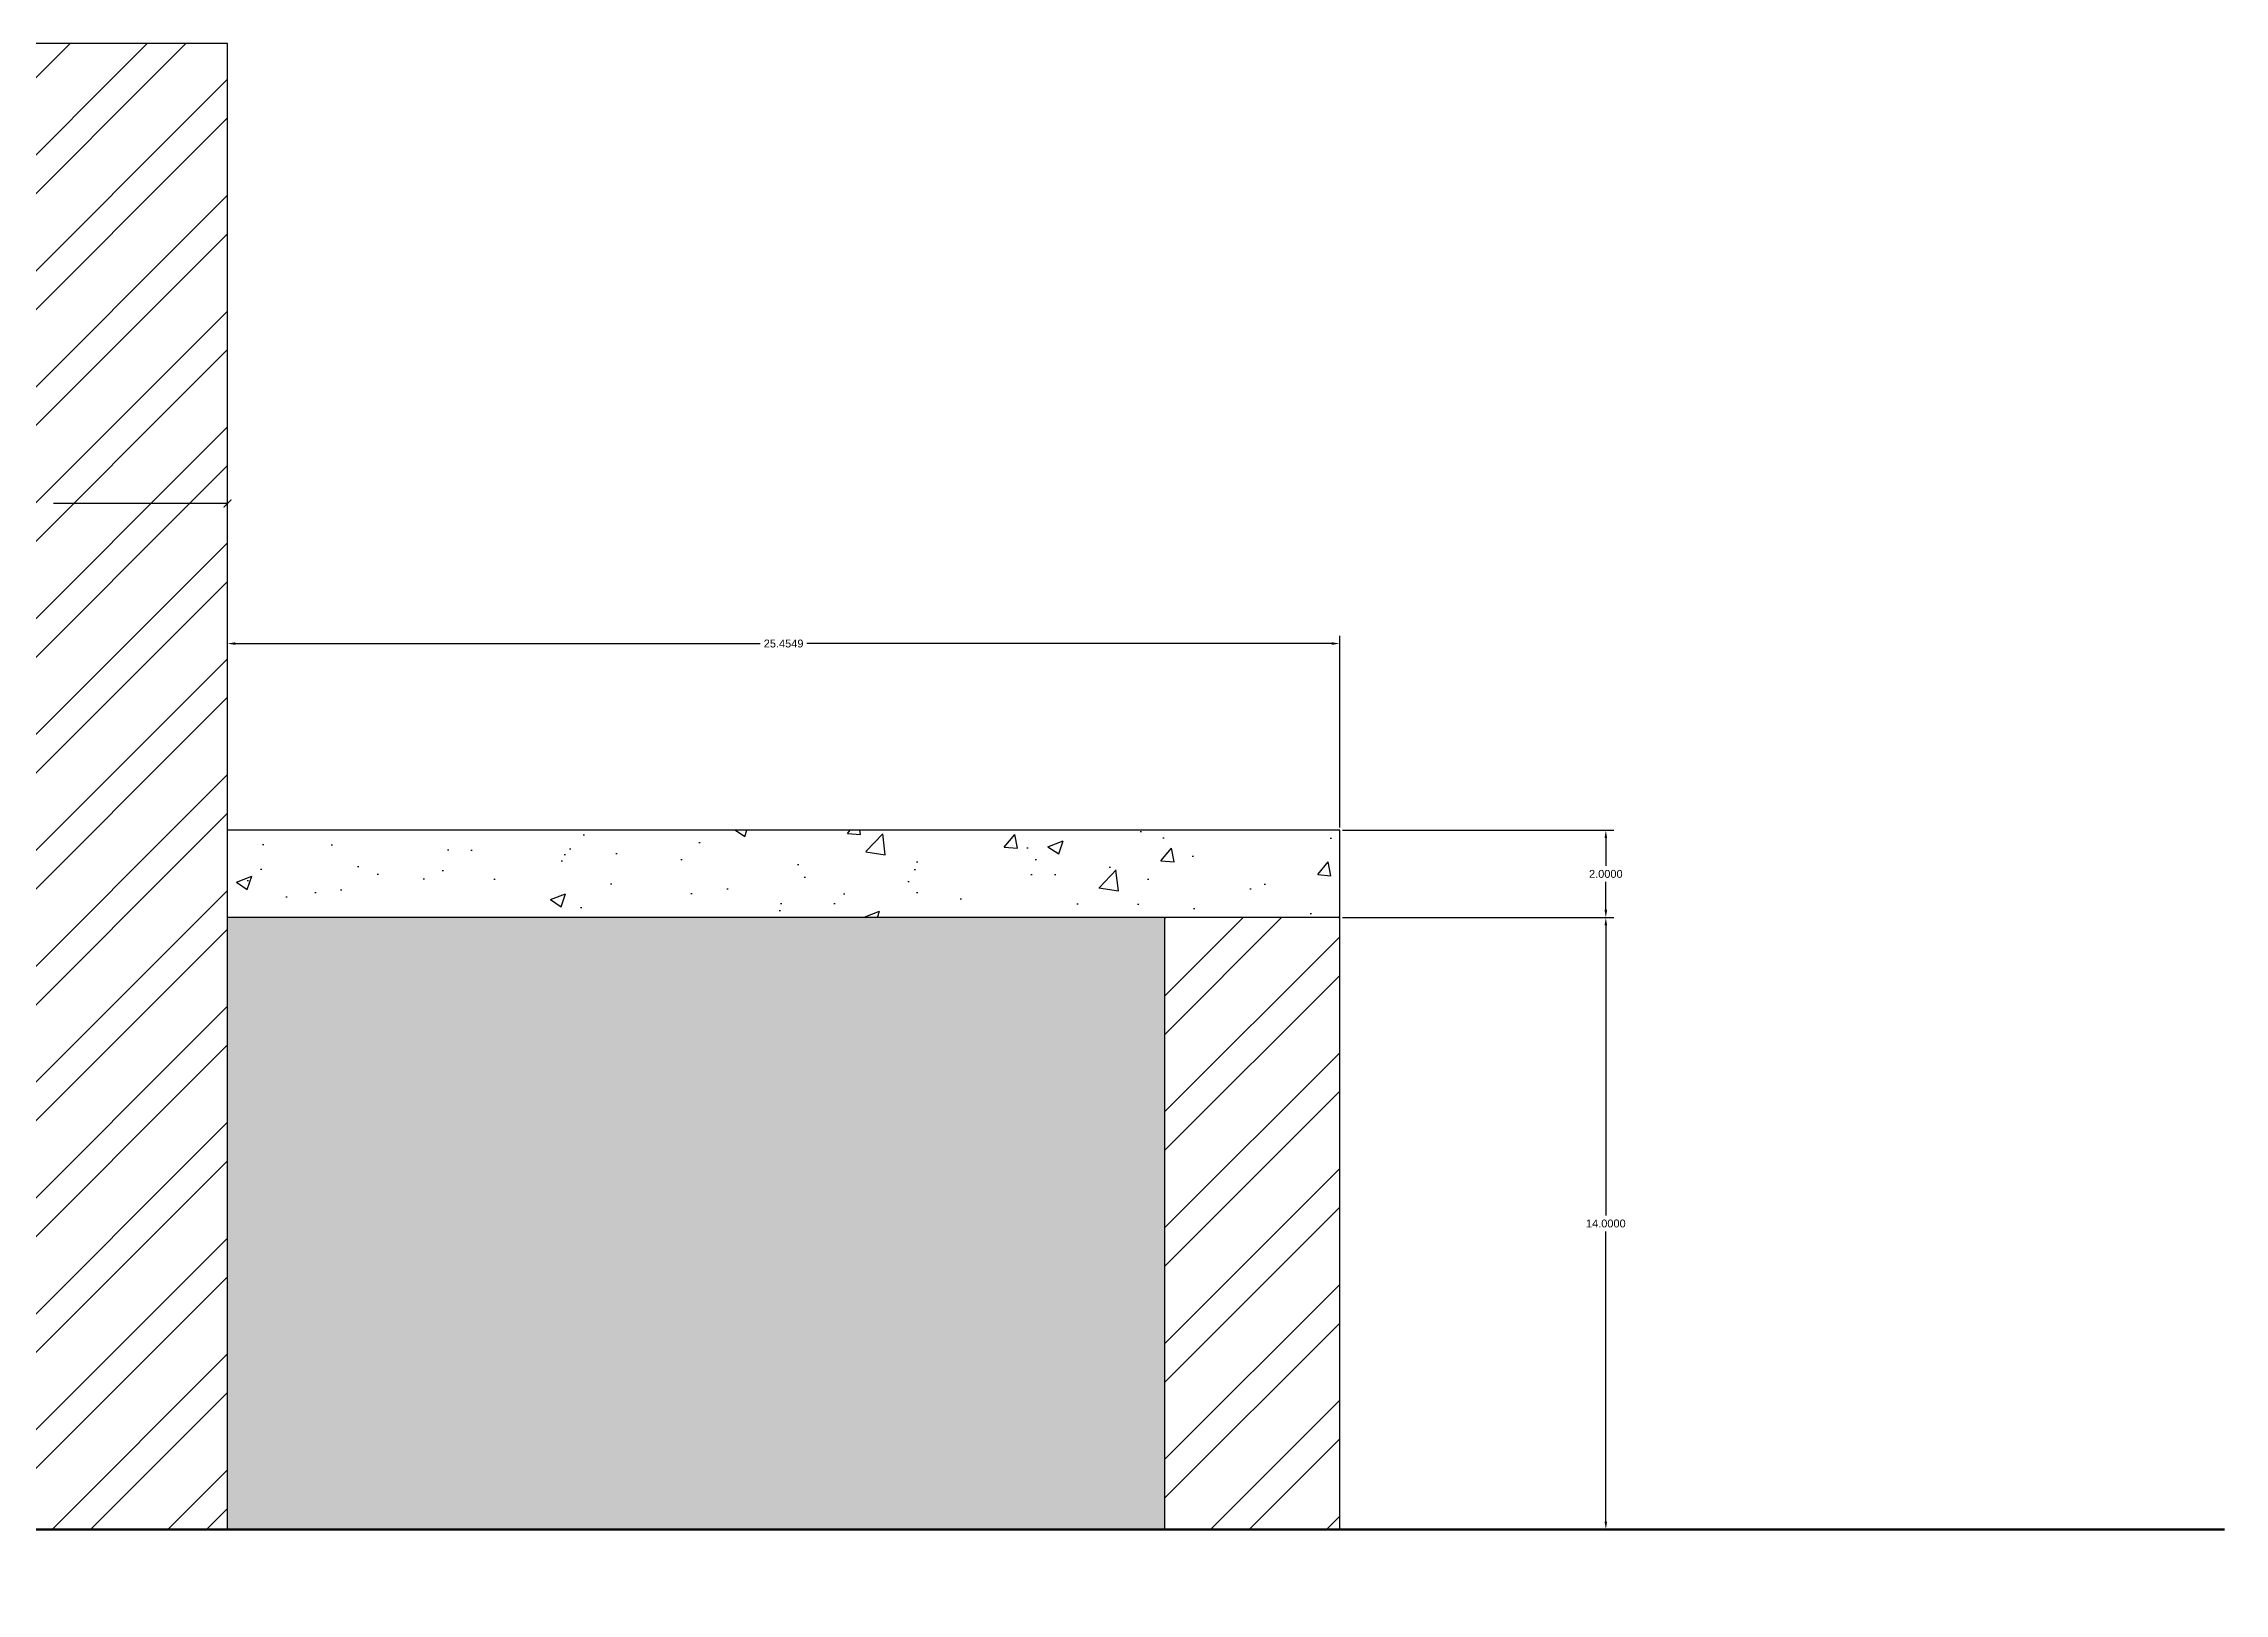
# Model space of a CAD drawing. Header units: inches. Extents: x 438 to 4290, y 203 to 1969.
# Drawn here: x 2095.64 to 2145.55, y 1658.55 to 1694.01 of the extents above; entities that cross this region are included whole.
import ezdxf

# ---------------------------------------------------------------- set-up
doc = ezdxf.new("R2010")
doc.units = ezdxf.units.IN
doc.styles.get("Standard").update_dxf_attribs({"font": 'arial.ttf'})
doc.dimstyles.get("Standard").update_dxf_attribs({"dimtxt": 0.18, "dimasz": 0.18, "dimexe": 0.18, "dimexo": 0.0625, "dimgap": 0.09, "dimtad": 0, "dimtih": 1, "dimtoh": 1, "dimdec": 4, "dimzin": 0, "dimdsep": 46, "dimtxsty": 'Standard', "dimcen": 0.09, "dimadec": 0, "dimazin": 0, "dimtfac": 1, "dimtdec": 4, "dimtofl": 0, "dimtmove": 0, "dimatfit": 3, "dimfxl": 1, "dimtolj": 1, "dimtzin": 0, "dimarcsym": 0})

# ---------------------------------------------------------------- blocks, each defined once
blk = doc.blocks.new('*D83')
at = {"color": 0, "lineweight": -2, "transparency": 16777216}
for p, q in [((2099.851, 1676.072), (2099.851, 1680.461)), ((2100.031, 1680.281), (2112.043, 1680.281)), ((2125.126, 1680.281), (2113.114, 1680.281)), ((2125.306, 1676.072), (2125.306, 1680.461))]:
    blk.add_line(p, q, dxfattribs=at)
at = {"color": 0, "transparency": 16777216}
for points in [[(2100.031, 1680.311), (2100.031, 1680.251), (2099.851, 1680.281)], [(2125.126, 1680.311), (2125.126, 1680.251), (2125.306, 1680.281)]]:
    blk.add_solid(points, dxfattribs=at)
at = {"layer": 'Defpoints', "color": 0, "transparency": 16777216}
for p in [(2125.306, 1680.281), (2099.851, 1676.01), (2125.306, 1676.01)]:
    blk.add_point(p, dxfattribs=at)
at = {"color": 0, "transparency": 16777216, "insert": (2112.579, 1680.281), "char_height": 0.18, "attachment_point": 5}
blk.add_mtext('\\A1;25.4549', dxfattribs=at)
blk = doc.blocks.new('_ArchTick')
at = {"color": 0, "linetype": 'ByBlock', "const_width": 0.15}
blk.add_lwpolyline([(-0.5, -0.5), (0.5, 0.5)], dxfattribs=at)
blk = doc.blocks.new('*D84')
at = {"color": 0, "lineweight": -2, "transparency": 16777216}
for p, q in [((2125.369, 1676.01), (2131.577, 1676.01)), ((2131.397, 1675.83), (2131.397, 1675.192)), ((2131.397, 1674.19), (2131.397, 1674.828)), ((2125.369, 1674.01), (2131.577, 1674.01))]:
    blk.add_line(p, q, dxfattribs=at)
at = {"color": 0, "transparency": 16777216}
for points in [[(2131.367, 1675.83), (2131.427, 1675.83), (2131.397, 1676.01)], [(2131.367, 1674.19), (2131.427, 1674.19), (2131.397, 1674.01)]]:
    blk.add_solid(points, dxfattribs=at)
at = {"layer": 'Defpoints', "color": 0, "transparency": 16777216}
for p in [(2125.306, 1676.01), (2131.397, 1676.01), (2125.306, 1674.01)]:
    blk.add_point(p, dxfattribs=at)
at = {"color": 0, "transparency": 16777216, "insert": (2131.397, 1675.01), "char_height": 0.18, "attachment_point": 5}
blk.add_mtext('\\A1;2.0000', dxfattribs=at)
blk = doc.blocks.new('*D85')
at = {"color": 0, "lineweight": -2, "transparency": 16777216}
for p, q in [((2125.369, 1674.01), (2131.577, 1674.01)), ((2131.397, 1673.83), (2131.397, 1667.192)), ((2131.397, 1660.19), (2131.397, 1666.828)), ((2125.369, 1660.01), (2131.577, 1660.01))]:
    blk.add_line(p, q, dxfattribs=at)
at = {"color": 0, "transparency": 16777216}
for points in [[(2131.367, 1673.83), (2131.427, 1673.83), (2131.397, 1674.01)], [(2131.367, 1660.19), (2131.427, 1660.19), (2131.397, 1660.01)]]:
    blk.add_solid(points, dxfattribs=at)
at = {"layer": 'Defpoints', "color": 0, "transparency": 16777216}
for p in [(2125.306, 1674.01), (2131.397, 1674.01), (2125.306, 1660.01)]:
    blk.add_point(p, dxfattribs=at)
at = {"color": 0, "transparency": 16777216, "insert": (2131.397, 1667.01), "char_height": 0.18, "attachment_point": 5}
blk.add_mtext('\\A1;14.0000', dxfattribs=at)

msp = doc.modelspace()

# ---------------------------------------------------------------- hatches: boundary and pattern name
at = {"true_color": 0x939598}
h = msp.add_hatch(dxfattribs=at)
h.set_pattern_fill('ANSI32', color=252, scale=5)
h.set_pattern_definition([(45, (-2638.2181, 4963.1087), (-1.3258252, 1.3258252), []), (45, (-2637.3342, 4963.1087), (-1.3258252, 1.3258252), [])])
h.paths.add_polyline_path([(2099.85125, 1694.00986), (2091.02777, 1694.00986), (2091.02777, 1660.00986), (2099.85125, 1660.00986)])
h.paths.add_polyline_path([(2121.30546, 1660.00986), (2125.30611, 1660.00986), (2125.30611, 1674.00986), (2121.30546, 1674.00986)])
h = msp.add_hatch(dxfattribs=at)
h.set_pattern_fill('AR-CONC', color=252, scale=0.5)
h.set_pattern_definition([(50, (-2638.218, 4963.1087), (3.5863009, -0.3137607), [0.375, -4.125]), (355, (-2638.218, 4963.1087), (-0.6937567, 3.7609607), [0.3, -3.3]), (100.451444, (-2637.9192, 4963.0825), (2.8925442, 3.4472), [0.318701, -3.5057106]), (46.1842, (-2638.218, 4964.1087), (5.3362067, -0.8275964), [0.5625, -6.1875]), (96.63564, (-2637.7734, 4964.0397), (4.6733097, 4.870593), [0.4780517, -5.258569]), (351.18416, (-2638.218, 4964.1087), (4.6733097, 4.870593), [0.45, -4.95]), (21, (-2637.718, 4963.8587), (2.9845353, -2.0130945), [0.375, -4.125]), (326, (-2637.718, 4963.8587), (1.2165767, 3.6257502), [0.3, -3.3]), (71.451445, (-2637.4694, 4963.691), (4.2011119, 1.6126558), [0.318701, -3.5057106]), (37.5, (-2638.2181, 4963.1087), (0.06079928, 1.66446927), [0, -3.26, 0, -3.35, 0, -3.3125]), (7.5, (-2638.2181, 4963.1087), (1.3153477, 1.97205856), [0, -1.91, 0, -3.185, 0, -1.2625]), (327.5, (-2639.3331, 4963.1087), (2.66911218, -0.11277436), [0, -1.25, 0, -3.9, 0, -5.175]), (317.5, (-2639.833, 4963.1087), (2.9159308, 0.5005249), [0, -1.625, 0, -2.59, 0, -3.675])])
h.paths.add_polyline_path([(2091.02777, 1674.00986), (2091.02777, 1676.00986), (2076.26368, 1676.00986), (2076.26368, 1674.00986)])
h.paths.add_polyline_path([(2099.85125, 1676.00986), (2099.85125, 1674.00986), (2125.30611, 1674.00986), (2125.30611, 1676.00986)])
h = msp.add_hatch(dxfattribs=at)
h.set_pattern_fill('AR-SAND', color=252, scale=0.5)
h.set_pattern_definition([(37.5, (-2638.2181, 4963.1087), (-0.03149668, 0.96341188), [0, -0.76, 0, -0.85, 0, -0.8125]), (7.5, (-2638.2181, 4963.1087), (0.88488835, 1.41107303), [0, -0.41, 0, -0.685, 0, -0.2625]), (327.5, (-2638.8331, 4963.1087), (1.55707093, 0.00282953), [0, -0.25, 0, -0.9, 0, -1.175]), (317.5, (-2638.8331, 4963.1087), (1.5030633, 0.43883778), [0, -0.125, 0, -0.59, 0, -0.675])])
h.paths.add_polyline_path([(2080.78549, 1644.00986), (2091.02777, 1644.00986), (2091.02777, 1660.00986), (2091.02777, 1674.00986), (2080.78549, 1674.00986)])
h.paths.add_polyline_path([(2099.85125, 1674.00986), (2099.85125, 1660.00986), (2121.30546, 1660.00986), (2121.30546, 1674.00986)])

# ---------------------------------------------------------------- linework, layer by layer
for p, q in [((2099.85125, 1694.00986), (2091.02777, 1694.00986)), ((2099.85125, 1660.00986), (2099.85125, 1694.00986)), ((2099.85125, 1683.48898), (2095.86787, 1683.48898)), ((2125.30611, 1676.00986), (2099.85125, 1676.00986)), ((2125.30611, 1660.00986), (2125.30611, 1676.00986)), ((2125.30611, 1674.00986), (2099.85125, 1674.00986)), ((2121.30546, 1660.00986), (2121.30546, 1674.00986))]:
    msp.add_line(p, q)
at = {"lineweight": 50}
msp.add_lwpolyline([(2091.02777, 1660.00986), (2145.55383, 1660.00986)], dxfattribs=at)

# ---------------------------------------------------------------- block references
at = {"xscale": 0.18, "yscale": 0.18, "zscale": 0.18}
msp.add_blockref('_ArchTick', (2099.85125, 1683.48898), dxfattribs=at)

# ---------------------------------------------------------------- dimensions: what is measured, and where the dimension line sits
dim = msp.add_linear_dim(base=(2125.30611, 1680.28093), p1=(2099.85125, 1676.00986), p2=(2125.30611, 1676.00986), dimstyle='Standard')
dim.commit()
dim.dimension.update_dxf_attribs({"geometry": '*D83', "text_midpoint": (2112.57868, 1680.28093)})
dim = msp.add_linear_dim(base=(2131.39738, 1676.00986), p1=(2125.30611, 1674.00986), p2=(2125.30611, 1676.00986), angle=90, dimstyle='Standard')
dim.commit()
dim.dimension.update_dxf_attribs({"geometry": '*D84', "text_midpoint": (2131.39738, 1675.00986)})
dim = msp.add_aligned_dim(p1=(2125.30611, 1660.00986), p2=(2125.30611, 1674.00986), distance=-6.09127, dimstyle='Standard')
dim.commit()
dim.dimension.update_dxf_attribs({"geometry": '*D85', "text_midpoint": (2131.39738, 1667.00986)})

doc.saveas('drawing.dxf')
